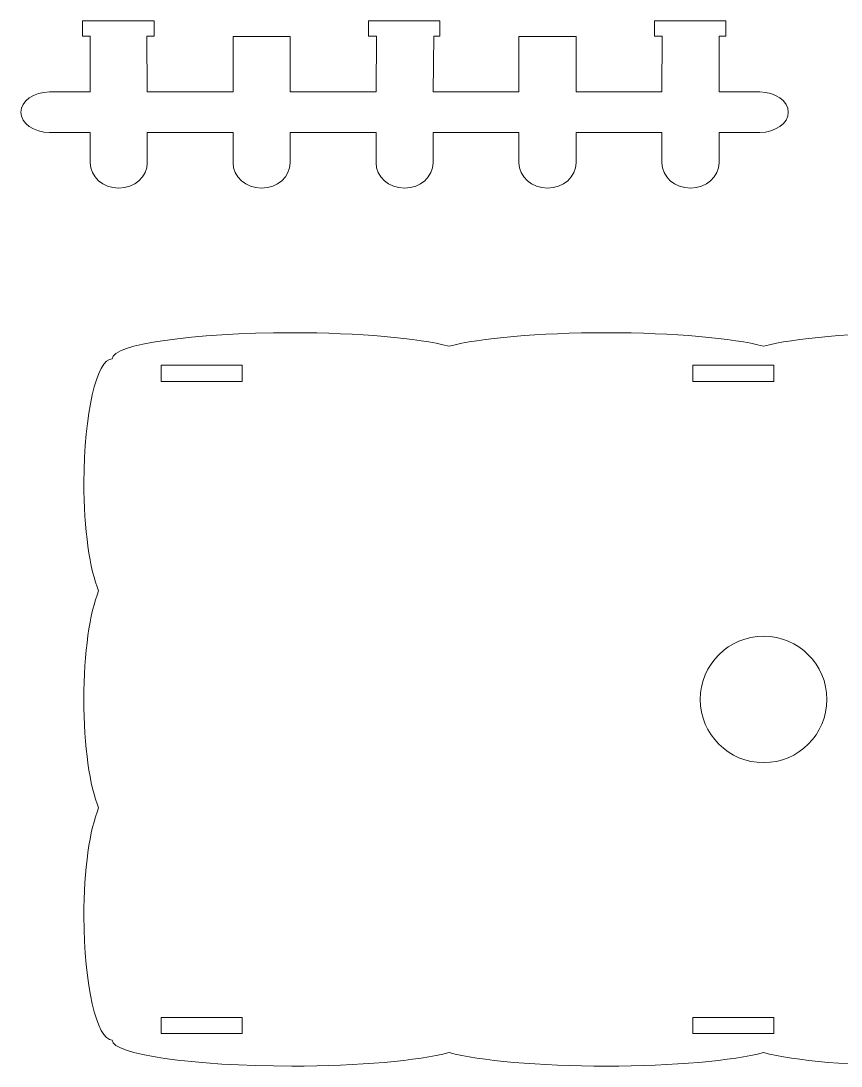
# Model space of a CAD drawing. Header units: millimetres. Extents: x -573 to 573, y -257 to 264.
# Drawn here: x -540 to -377.9, y -226.3 to -19.7 of the extents above; entities that cross this region are included whole.
import ezdxf

# ---------------------------------------------------------------- set-up
doc = ezdxf.new("R2010")
doc.units = ezdxf.units.MM
doc.header["$MEASUREMENT"] = 0
doc.layers.add('Layer 1', color=7, linetype='Continuous')

msp = doc.modelspace()

# ---------------------------------------------------------------- linework, layer by layer
at = {"layer": 'Layer 1', "color": 250, "lineweight": 9}
for points, knots in [([(-520.6365, -52.715), (-520.6365, -52.715), (-520.6362, -52.715), (-520.6362, -52.715), (-520.6362, -52.715), (-517.5297, -52.715), (-514.9882, -50.4651), (-514.9882, -47.7151), (-514.9882, -47.7151), (-514.9882, -47.7151), (-514.9882, -41.715), (-514.9882, -41.715), (-514.9882, -41.715), (-514.9882, -41.715), (-498.0438, -41.715), (-498.0438, -41.715), (-498.0438, -41.715), (-498.0438, -41.715), (-498.0438, -47.7151), (-498.0438, -47.7151), (-498.0438, -47.7151), (-498.0438, -50.4651), (-495.5023, -52.715), (-492.3958, -52.715), (-492.3958, -52.715), (-492.3958, -52.715), (-492.3955, -52.715), (-492.3955, -52.715), (-492.3955, -52.715), (-489.2891, -52.715), (-486.7475, -50.4651), (-486.7475, -47.7151), (-486.7475, -47.7151), (-486.7475, -47.7151), (-486.7475, -41.715), (-486.7475, -41.715), (-486.7475, -41.715), (-486.7475, -41.715), (-469.8031, -41.715), (-469.8031, -41.715), (-469.8031, -41.715), (-469.8031, -41.715), (-469.8031, -47.7151), (-469.8031, -47.7151), (-469.8031, -47.7151), (-469.8031, -50.4651), (-467.2616, -52.715), (-464.1551, -52.715), (-464.1551, -52.715), (-464.1551, -52.715), (-464.1548, -52.715), (-464.1548, -52.715), (-464.1548, -52.715), (-461.0484, -52.715), (-458.5068, -50.4651), (-458.5068, -47.7151), (-458.5068, -47.7151), (-458.5068, -47.7151), (-458.5068, -41.715), (-458.5068, -41.715), (-458.5068, -41.715), (-458.5068, -41.715), (-441.5624, -41.715), (-441.5624, -41.715), (-441.5624, -41.715), (-441.5624, -41.715), (-441.5624, -47.7151), (-441.5624, -47.7151), (-441.5624, -47.7151), (-441.5624, -50.4651), (-439.0209, -52.715), (-435.9144, -52.715), (-435.9144, -52.715), (-435.9144, -52.715), (-435.9141, -52.715), (-435.9141, -52.715), (-435.9141, -52.715), (-432.8077, -52.715), (-430.2662, -50.4651), (-430.2662, -47.7151), (-430.2662, -47.7151), (-430.2662, -47.7151), (-430.2662, -41.715), (-430.2662, -41.715), (-430.2662, -41.715), (-430.2662, -41.715), (-413.3216, -41.715), (-413.3216, -41.715), (-413.3216, -41.715), (-413.3216, -41.715), (-413.3216, -47.7151), (-413.3216, -47.7151), (-413.3216, -47.7151), (-413.3216, -50.4651), (-410.7802, -52.715), (-407.6737, -52.715), (-407.6737, -52.715), (-407.6737, -52.715), (-407.6735, -52.715), (-407.6735, -52.715), (-407.6735, -52.715), (-404.5669, -52.715), (-402.0255, -50.4651), (-402.0255, -47.7151), (-402.0255, -47.7151), (-402.0255, -47.7151), (-402.0255, -41.715), (-402.0255, -41.715), (-402.0255, -41.715), (-402.0255, -41.715), (-393.998, -41.715), (-393.998, -41.715), (-393.998, -41.715), (-390.8916, -41.715), (-388.3498, -39.915), (-388.3498, -37.715), (-388.3498, -37.715), (-388.3498, -37.715), (-388.3498, -37.715), (-388.3498, -37.715), (-388.3498, -37.715), (-388.3498, -35.515), (-390.8916, -33.715), (-393.998, -33.715), (-393.998, -33.715), (-393.998, -33.715), (-402.0255, -33.715), (-402.0255, -33.715), (-402.0255, -33.715), (-402.0255, -33.715), (-401.9893, -22.665), (-401.9893, -22.665), (-401.9893, -22.665), (-401.9893, -22.665), (-400.6811, -22.665), (-400.6811, -22.665), (-400.6811, -22.665), (-400.6811, -22.665), (-400.6811, -19.665), (-400.6811, -19.665), (-400.6811, -19.665), (-400.6811, -19.665), (-414.8014, -19.665), (-414.8014, -19.665), (-414.8014, -19.665), (-414.8014, -19.665), (-414.8014, -22.665), (-414.8014, -22.665), (-414.8014, -22.665), (-414.8014, -22.665), (-413.2486, -22.665), (-413.2486, -22.665), (-413.2486, -22.665), (-413.2486, -22.665), (-413.3216, -33.715), (-413.3216, -33.715), (-413.3216, -33.715), (-413.3216, -33.715), (-430.2662, -33.715), (-430.2662, -33.715), (-430.2662, -33.715), (-430.2662, -33.715), (-430.2662, -22.715), (-430.2662, -22.715), (-430.2662, -22.715), (-430.2662, -22.715), (-441.5624, -22.715), (-441.5624, -22.715), (-441.5624, -22.715), (-441.5624, -22.715), (-441.5624, -33.715), (-441.5624, -33.715), (-441.5624, -33.715), (-441.5624, -33.715), (-458.5068, -33.715), (-458.5068, -33.715), (-458.5068, -33.715), (-458.5068, -33.715), (-458.3983, -22.665), (-458.3983, -22.665), (-458.3983, -22.665), (-458.3983, -22.665), (-457.1624, -22.665), (-457.1624, -22.665), (-457.1624, -22.665), (-457.1624, -22.665), (-457.1624, -19.665), (-457.1624, -19.665), (-457.1624, -19.665), (-457.1624, -19.665), (-471.2828, -19.665), (-471.2828, -19.665), (-471.2828, -19.665), (-471.2828, -19.665), (-471.2828, -22.665), (-471.2828, -22.665), (-471.2828, -22.665), (-471.2828, -22.665), (-469.6944, -22.665), (-469.6944, -22.665), (-469.6944, -22.665), (-469.6944, -22.665), (-469.8031, -33.715), (-469.8031, -33.715), (-469.8031, -33.715), (-469.8031, -33.715), (-486.7475, -33.715), (-486.7475, -33.715), (-486.7475, -33.715), (-486.7475, -33.715), (-486.7475, -22.715), (-486.7475, -22.715), (-486.7475, -22.715), (-486.7475, -22.715), (-498.0438, -22.715), (-498.0438, -22.715), (-498.0438, -22.715), (-498.0438, -22.715), (-498.0438, -33.715), (-498.0438, -33.715), (-498.0438, -33.715), (-498.0438, -33.715), (-514.9882, -33.715), (-514.9882, -33.715), (-514.9882, -33.715), (-514.9882, -33.715), (-515.0595, -22.665), (-515.0595, -22.665), (-515.0595, -22.665), (-515.0595, -22.665), (-513.6438, -22.665), (-513.6438, -22.665), (-513.6438, -22.665), (-513.6438, -22.665), (-513.6438, -19.665), (-513.6438, -19.665), (-513.6438, -19.665), (-513.6438, -19.665), (-527.7642, -19.665), (-527.7642, -19.665), (-527.7642, -19.665), (-527.7642, -19.665), (-527.7642, -22.665), (-527.7642, -22.665), (-527.7642, -22.665), (-527.7642, -22.665), (-526.2845, -22.665), (-526.2845, -22.665), (-526.2845, -22.665), (-526.2845, -22.665), (-526.2845, -33.715), (-526.2845, -33.715), (-526.2845, -33.715), (-526.2845, -33.715), (-534.3121, -33.715), (-534.3121, -33.715), (-534.3121, -33.715), (-537.4185, -33.715), (-539.9602, -35.515), (-539.9602, -37.715), (-539.9602, -37.715), (-539.9602, -37.715), (-539.9602, -37.715), (-539.9602, -37.715), (-539.9602, -37.715), (-539.9602, -39.915), (-537.4185, -41.715), (-534.3121, -41.715), (-534.3121, -41.715), (-534.3121, -41.715), (-526.2845, -41.715), (-526.2845, -41.715), (-526.2845, -41.715), (-526.2845, -41.715), (-526.2845, -47.7151), (-526.2845, -47.7151), (-526.2845, -47.7151), (-526.2845, -50.4651), (-523.743, -52.715), (-520.6365, -52.715)], [0, 0, 0, 0, 0.01408451, 0.01408451, 0.01408451, 0.01408451, 0.02816901, 0.02816901, 0.02816901, 0.02816901, 0.04225352, 0.04225352, 0.04225352, 0.04225352, 0.05633803, 0.05633803, 0.05633803, 0.05633803, 0.07042254, 0.07042254, 0.07042254, 0.07042254, 0.08450704, 0.08450704, 0.08450704, 0.08450704, 0.09859155, 0.09859155, 0.09859155, 0.09859155, 0.11267606, 0.11267606, 0.11267606, 0.11267606, 0.12676056, 0.12676056, 0.12676056, 0.12676056, 0.14084507, 0.14084507, 0.14084507, 0.14084507, 0.15492958, 0.15492958, 0.15492958, 0.15492958, 0.16901408, 0.16901408, 0.16901408, 0.16901408, 0.18309859, 0.18309859, 0.18309859, 0.18309859, 0.1971831, 0.1971831, 0.1971831, 0.1971831, 0.21126761, 0.21126761, 0.21126761, 0.21126761, 0.22535211, 0.22535211, 0.22535211, 0.22535211, 0.23943662, 0.23943662, 0.23943662, 0.23943662, 0.25352113, 0.25352113, 0.25352113, 0.25352113, 0.26760563, 0.26760563, 0.26760563, 0.26760563, 0.28169014, 0.28169014, 0.28169014, 0.28169014, 0.29577465, 0.29577465, 0.29577465, 0.29577465, 0.30985915, 0.30985915, 0.30985915, 0.30985915, 0.32394366, 0.32394366, 0.32394366, 0.32394366, 0.33802817, 0.33802817, 0.33802817, 0.33802817, 0.35211268, 0.35211268, 0.35211268, 0.35211268, 0.36619718, 0.36619718, 0.36619718, 0.36619718, 0.38028169, 0.38028169, 0.38028169, 0.38028169, 0.3943662, 0.3943662, 0.3943662, 0.3943662, 0.4084507, 0.4084507, 0.4084507, 0.4084507, 0.42253521, 0.42253521, 0.42253521, 0.42253521, 0.43661972, 0.43661972, 0.43661972, 0.43661972, 0.45070423, 0.45070423, 0.45070423, 0.45070423, 0.46478873, 0.46478873, 0.46478873, 0.46478873, 0.47887324, 0.47887324, 0.47887324, 0.47887324, 0.49295775, 0.49295775, 0.49295775, 0.49295775, 0.50704225, 0.50704225, 0.50704225, 0.50704225, 0.52112676, 0.52112676, 0.52112676, 0.52112676, 0.53521127, 0.53521127, 0.53521127, 0.53521127, 0.54929577, 0.54929577, 0.54929577, 0.54929577, 0.56338028, 0.56338028, 0.56338028, 0.56338028, 0.57746479, 0.57746479, 0.57746479, 0.57746479, 0.5915493, 0.5915493, 0.5915493, 0.5915493, 0.6056338, 0.6056338, 0.6056338, 0.6056338, 0.61971831, 0.61971831, 0.61971831, 0.61971831, 0.63380282, 0.63380282, 0.63380282, 0.63380282, 0.64788732, 0.64788732, 0.64788732, 0.64788732, 0.66197183, 0.66197183, 0.66197183, 0.66197183, 0.67605634, 0.67605634, 0.67605634, 0.67605634, 0.69014085, 0.69014085, 0.69014085, 0.69014085, 0.70422535, 0.70422535, 0.70422535, 0.70422535, 0.71830986, 0.71830986, 0.71830986, 0.71830986, 0.73239437, 0.73239437, 0.73239437, 0.73239437, 0.74647887, 0.74647887, 0.74647887, 0.74647887, 0.76056338, 0.76056338, 0.76056338, 0.76056338, 0.77464789, 0.77464789, 0.77464789, 0.77464789, 0.78873239, 0.78873239, 0.78873239, 0.78873239, 0.8028169, 0.8028169, 0.8028169, 0.8028169, 0.81690141, 0.81690141, 0.81690141, 0.81690141, 0.83098592, 0.83098592, 0.83098592, 0.83098592, 0.84507042, 0.84507042, 0.84507042, 0.84507042, 0.85915493, 0.85915493, 0.85915493, 0.85915493, 0.87323944, 0.87323944, 0.87323944, 0.87323944, 0.88732394, 0.88732394, 0.88732394, 0.88732394, 0.90140845, 0.90140845, 0.90140845, 0.90140845, 0.91549296, 0.91549296, 0.91549296, 0.91549296, 0.92957746, 0.92957746, 0.92957746, 0.92957746, 0.94366197, 0.94366197, 0.94366197, 0.94366197, 0.95774648, 0.95774648, 0.95774648, 0.95774648, 0.97183099, 0.97183099, 0.97183099, 0.97183099, 1, 1, 1, 1]), ([(-264.542, -221.1285), (-264.542, -223.9637), (-280.4144, -226.2621), (-299.9938, -226.2621), (-299.9938, -226.2621), (-313.3845, -226.2621), (-325.0397, -225.187), (-331.0709, -223.6004), (-331.0709, -223.6004), (-337.1021, -225.187), (-348.7574, -226.2621), (-362.1481, -226.2621), (-362.1481, -226.2621), (-375.5387, -226.2621), (-387.1938, -225.1869), (-393.2249, -223.6003), (-393.2249, -223.6003), (-399.2562, -225.1869), (-410.9113, -226.2621), (-424.3021, -226.2621), (-424.3021, -226.2621), (-437.6927, -226.2621), (-449.348, -225.187), (-455.3792, -223.6004), (-455.3792, -223.6004), (-461.4104, -225.187), (-473.0655, -226.2621), (-486.4562, -226.2621), (-486.4562, -226.2621), (-506.0357, -226.2621), (-521.908, -223.9637), (-521.908, -221.1285), (-521.908, -221.1285), (-525.0038, -221.1285), (-527.5133, -210.1769), (-527.5133, -196.6674), (-527.5133, -196.6674), (-527.5133, -187.4282), (-526.3393, -179.3864), (-524.6069, -175.225), (-524.6069, -175.225), (-526.3393, -171.0636), (-527.5133, -163.0218), (-527.5133, -153.7825), (-527.5133, -153.7825), (-527.5133, -144.5433), (-526.3393, -136.5015), (-524.6069, -132.3401), (-524.6069, -132.3401), (-526.3393, -128.1787), (-527.5133, -120.137), (-527.5133, -110.8976), (-527.5133, -110.8976), (-527.5133, -97.3886), (-525.0039, -86.4373), (-521.9083, -86.4367), (-521.9083, -86.4367), (-521.908, -83.6015), (-506.0357, -81.3031), (-486.4565, -81.3031), (-486.4565, -81.3031), (-473.0658, -81.3031), (-461.4106, -82.3782), (-455.3794, -83.9648), (-455.3794, -83.9648), (-449.3482, -82.3782), (-437.693, -81.3031), (-424.3024, -81.3031), (-424.3024, -81.3031), (-410.9116, -81.3031), (-399.2565, -82.3783), (-393.2253, -83.9649), (-393.2253, -83.9649), (-387.1941, -82.3783), (-375.5389, -81.3031), (-362.1483, -81.3031), (-362.1483, -81.3031), (-348.7576, -81.3031), (-337.1024, -82.3782), (-331.0712, -83.9648), (-331.0712, -83.9648), (-325.0399, -82.3782), (-313.3848, -81.3031), (-299.9941, -81.3031), (-299.9941, -81.3031), (-280.4149, -81.3031), (-264.5426, -83.6015), (-264.5423, -86.4367), (-264.5423, -86.4367), (-261.4467, -86.4373), (-258.9373, -97.3886), (-258.9373, -110.8976), (-258.9373, -110.8976), (-258.9373, -120.137), (-260.1113, -128.1787), (-261.8437, -132.3401), (-261.8437, -132.3401), (-260.1113, -136.5015), (-258.9373, -144.5433), (-258.9373, -153.7825), (-258.9373, -153.7825), (-258.9373, -163.0218), (-260.1113, -171.0636), (-261.8437, -175.225), (-261.8437, -175.225), (-260.1113, -179.3864), (-258.9373, -187.4282), (-258.9373, -196.6674), (-258.9373, -196.6674), (-258.9373, -210.1761), (-261.4466, -221.1272), (-264.542, -221.1285)], [0, 0, 0, 0, 0.03448276, 0.03448276, 0.03448276, 0.03448276, 0.06896552, 0.06896552, 0.06896552, 0.06896552, 0.10344828, 0.10344828, 0.10344828, 0.10344828, 0.13793103, 0.13793103, 0.13793103, 0.13793103, 0.17241379, 0.17241379, 0.17241379, 0.17241379, 0.20689655, 0.20689655, 0.20689655, 0.20689655, 0.24137931, 0.24137931, 0.24137931, 0.24137931, 0.27586207, 0.27586207, 0.27586207, 0.27586207, 0.31034483, 0.31034483, 0.31034483, 0.31034483, 0.34482759, 0.34482759, 0.34482759, 0.34482759, 0.37931034, 0.37931034, 0.37931034, 0.37931034, 0.4137931, 0.4137931, 0.4137931, 0.4137931, 0.44827586, 0.44827586, 0.44827586, 0.44827586, 0.48275862, 0.48275862, 0.48275862, 0.48275862, 0.51724138, 0.51724138, 0.51724138, 0.51724138, 0.55172414, 0.55172414, 0.55172414, 0.55172414, 0.5862069, 0.5862069, 0.5862069, 0.5862069, 0.62068966, 0.62068966, 0.62068966, 0.62068966, 0.65517241, 0.65517241, 0.65517241, 0.65517241, 0.68965517, 0.68965517, 0.68965517, 0.68965517, 0.72413793, 0.72413793, 0.72413793, 0.72413793, 0.75862069, 0.75862069, 0.75862069, 0.75862069, 0.79310345, 0.79310345, 0.79310345, 0.79310345, 0.82758621, 0.82758621, 0.82758621, 0.82758621, 0.86206897, 0.86206897, 0.86206897, 0.86206897, 0.89655172, 0.89655172, 0.89655172, 0.89655172, 0.93103448, 0.93103448, 0.93103448, 0.93103448, 1, 1, 1, 1]), ([(-512.2253, -87.7386), (-512.2253, -87.7386), (-496.2253, -87.7386), (-496.2253, -87.7386), (-496.2253, -87.7386), (-496.2253, -87.7386), (-496.2253, -90.9276), (-496.2253, -90.9276), (-496.2253, -90.9276), (-496.2253, -90.9276), (-512.2253, -90.9276), (-512.2253, -90.9276), (-512.2253, -90.9276), (-512.2253, -90.9276), (-512.2253, -87.7386), (-512.2253, -87.7386)], [0, 0, 0, 0, 0.2, 0.2, 0.2, 0.2, 0.4, 0.4, 0.4, 0.4, 0.6, 0.6, 0.6, 0.6, 1, 1, 1, 1]), ([(-407.2253, -87.7276), (-407.2253, -87.7276), (-391.2253, -87.7276), (-391.2253, -87.7276), (-391.2253, -87.7276), (-391.2253, -87.7276), (-391.2253, -90.9166), (-391.2253, -90.9166), (-391.2253, -90.9166), (-391.2253, -90.9166), (-407.2253, -90.9166), (-407.2253, -90.9166), (-407.2253, -90.9166), (-407.2253, -90.9166), (-407.2253, -87.7276), (-407.2253, -87.7276)], [0, 0, 0, 0, 0.2, 0.2, 0.2, 0.2, 0.4, 0.4, 0.4, 0.4, 0.6, 0.6, 0.6, 0.6, 1, 1, 1, 1]), ([(-393.2253, -141.2826), (-386.3217, -141.2826), (-380.7253, -146.8791), (-380.7253, -153.7826), (-380.7253, -153.7826), (-380.7253, -160.6861), (-386.3217, -166.2826), (-393.2253, -166.2826), (-393.2253, -166.2826), (-400.1288, -166.2826), (-405.7253, -160.6861), (-405.7253, -153.7826), (-405.7253, -153.7826), (-405.7253, -146.8791), (-400.1288, -141.2826), (-393.2253, -141.2826)], [0, 0, 0, 0, 0.2, 0.2, 0.2, 0.2, 0.4, 0.4, 0.4, 0.4, 0.6, 0.6, 0.6, 0.6, 1, 1, 1, 1]), ([(-512.2253, -216.6486), (-512.2253, -216.6486), (-496.2253, -216.6486), (-496.2253, -216.6486), (-496.2253, -216.6486), (-496.2253, -216.6486), (-496.2253, -219.8376), (-496.2253, -219.8376), (-496.2253, -219.8376), (-496.2253, -219.8376), (-512.2253, -219.8376), (-512.2253, -219.8376), (-512.2253, -219.8376), (-512.2253, -219.8376), (-512.2253, -216.6486), (-512.2253, -216.6486)], [0, 0, 0, 0, 0.2, 0.2, 0.2, 0.2, 0.4, 0.4, 0.4, 0.4, 0.6, 0.6, 0.6, 0.6, 1, 1, 1, 1]), ([(-407.2253, -216.6376), (-407.2253, -216.6376), (-391.2253, -216.6376), (-391.2253, -216.6376), (-391.2253, -216.6376), (-391.2253, -216.6376), (-391.2253, -219.8266), (-391.2253, -219.8266), (-391.2253, -219.8266), (-391.2253, -219.8266), (-407.2253, -219.8266), (-407.2253, -219.8266), (-407.2253, -219.8266), (-407.2253, -219.8266), (-407.2253, -216.6376), (-407.2253, -216.6376)], [0, 0, 0, 0, 0.2, 0.2, 0.2, 0.2, 0.4, 0.4, 0.4, 0.4, 0.6, 0.6, 0.6, 0.6, 1, 1, 1, 1])]:
    msp.add_open_spline(points, degree=3, knots=knots, dxfattribs=at)

doc.saveas('drawing.dxf')
